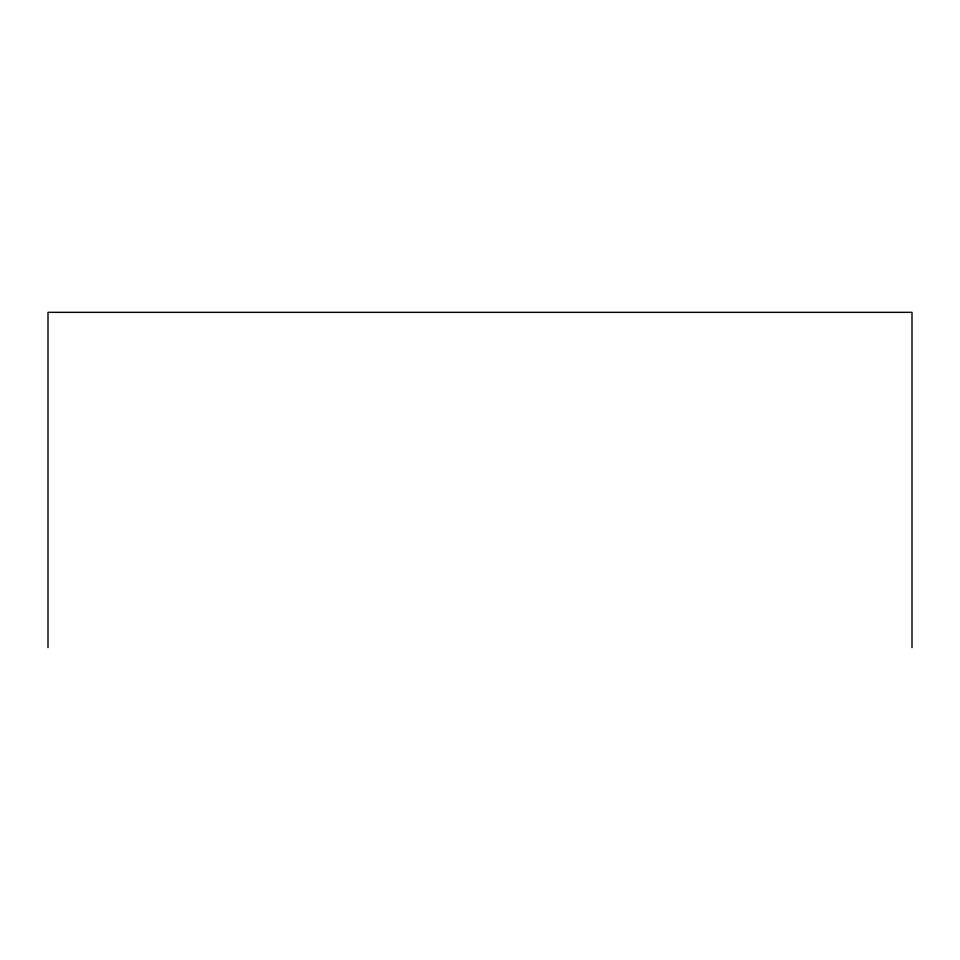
<?xml version="1.0" encoding="UTF-8"?>
<svg xmlns="http://www.w3.org/2000/svg" width="960" height="960" viewBox="0 0 960 960"><rect width="100%" height="100%" fill="white"/><g stroke="black" fill="none" stroke-linecap="round" stroke-linejoin="round"><path stroke-width="1.44" d="M912 647.652L912 312.348L48 312.348L48 647.652"/></g></svg>
